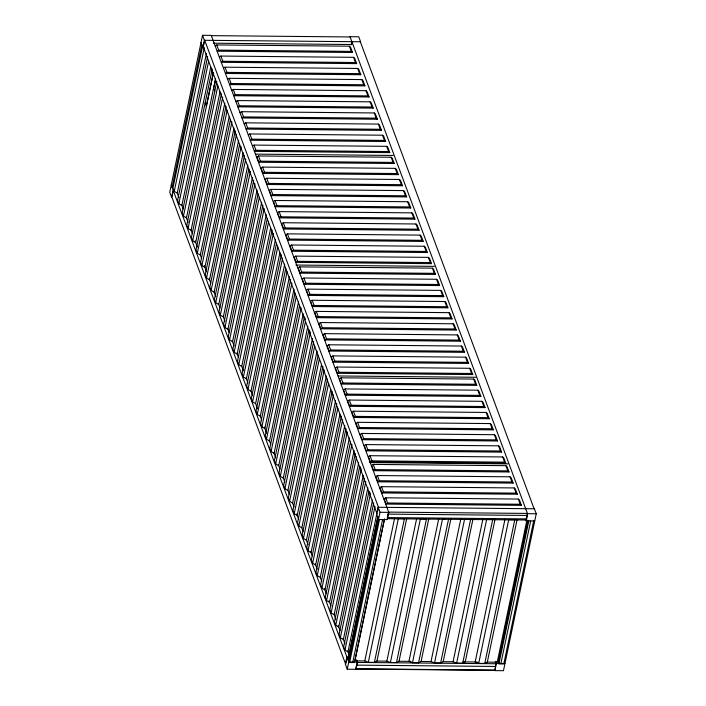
<?xml version="1.0" encoding="UTF-8"?>
<svg xmlns="http://www.w3.org/2000/svg" width="706" height="706" viewBox="0 0 706 706"><rect width="100%" height="100%" fill="white"/><g stroke="black" fill="none" stroke-linecap="round" stroke-linejoin="round"><path stroke-width="1.06" d="M376.669 514.515L378.522 519.51L387.25 519.59L388.759 512.362L211.262 35.379L202.534 35.3L169.749 192.244L171.611 197.23L173.12 190.002L171.258 185.016M172.105 187.293L201.872 44.805M172.979 187.955L202.781 45.308M202.534 35.3L204.396 40.295L202.887 47.514L201.025 42.528M206.39 53.656L177.259 193.091L174.25 191.37L204.272 47.646M207.617 56.612L177.585 200.336L178.856 203.752L181.866 205.481L210.767 67.114M178.856 203.752L208.658 61.095M212.224 68.994L182.201 212.718L183.463 216.133L186.472 217.863L215.604 78.428M183.463 216.133L213.494 72.409M216.83 81.375L186.808 225.099L188.07 228.515L191.079 230.244L219.99 91.877M188.07 228.515L217.872 85.858M221.437 93.757L191.414 237.49L192.685 240.896L195.686 242.626L224.817 103.191M192.685 240.896L222.708 97.172M226.044 106.138L196.021 249.871L197.292 253.277L200.292 255.007L229.203 116.64M197.292 253.277L227.094 110.621M230.43 119.596L200.628 262.253L201.898 265.659L204.908 267.389L234.03 127.954M201.898 265.659L231.921 121.935M235.257 130.901L205.234 274.634L206.505 278.04L209.514 279.77L238.637 140.335M206.505 278.04L236.528 134.316M239.643 144.359L209.841 287.015L211.112 290.422L214.121 292.152L243.252 152.717M211.112 290.422L241.134 146.698M244.479 155.673L214.447 299.397L215.718 302.803L218.728 304.533L247.859 165.098M215.718 302.803L245.741 159.079M248.856 169.122L219.054 311.778L220.325 315.185L223.334 316.915L252.466 177.48M220.325 315.185L250.356 171.461M253.692 180.436L223.661 324.16L224.932 327.566L227.941 329.296L257.072 189.861M224.932 327.566L254.963 183.842M258.078 193.885L228.276 336.541L229.538 339.948L232.548 341.678L261.679 202.243M229.538 339.948L259.34 197.301M262.906 205.199L232.883 348.923L234.145 352.329L237.154 354.059L266.286 214.624M234.145 352.329L264.176 208.605M267.292 218.648L237.49 361.304L238.76 364.711L241.761 366.44L270.672 228.082M238.76 364.711L268.562 222.063M272.119 229.962L242.096 373.686L243.367 377.092L246.376 378.822L275.499 239.387M243.367 377.092L273.39 233.368M276.505 243.411L246.703 386.067L247.974 389.474L250.983 391.203L279.885 252.845M247.974 389.474L277.776 246.826M281.332 254.725L251.31 398.449L252.58 401.864L255.59 403.585L257.487 408.695M252.58 401.864L282.603 258.131M255.59 403.585L284.721 264.15M285.798 268.386L255.996 411.042L257.266 414.448L260.276 416.178L289.407 276.743M257.266 414.448L287.068 271.801M290.634 279.7L260.602 423.423L261.873 426.83L264.882 428.56L294.014 289.125M261.873 426.83L291.896 283.106M295.011 293.149L265.209 435.805L266.48 439.211L269.489 440.941L298.62 301.506M266.48 439.211L296.282 296.564M351.244 44.787L351.888 41.689M299.618 305.53L269.816 448.186L271.086 451.593L274.096 453.323L303.227 313.888M271.086 451.593L301.118 307.869M307.834 326.269L278.702 465.704L275.693 463.983L305.495 321.327M308.84 330.302L279.038 472.949L280.3 476.365L283.309 478.086L312.44 338.651M280.3 476.365L310.331 332.632L309.378 330.081M313.667 341.607L283.644 485.331L284.906 488.746L287.916 490.467L289.442 494.562M284.906 488.746L314.708 346.09M287.916 490.467L317.047 351.032M318.132 355.268L288.33 497.924L289.592 501.331L292.602 503.06L321.512 364.702M289.592 501.331L319.394 358.683M322.96 366.582L292.937 510.306L294.208 513.721L297.208 515.442L326.34 376.007M294.208 513.721L324.23 369.988M327.566 378.963L297.544 522.687L298.815 526.102L301.824 527.823L330.726 389.465M298.815 526.102L328.617 383.446M332.173 391.345L302.15 535.069L303.421 538.484L306.43 540.205L335.553 400.77M303.421 538.484L333.444 394.751M336.78 403.726L306.757 547.45L308.028 550.865L311.037 552.586L339.939 414.228M308.028 550.865L337.83 408.209M341.395 416.108L311.364 559.832L312.634 563.247L315.644 564.968L344.775 425.533M312.634 563.247L342.657 419.523M346.002 428.489L315.97 572.213L317.241 575.628L320.25 577.349L321.768 581.444M317.241 575.628L347.264 431.904M320.25 577.349L349.382 437.914M350.458 442.159L320.656 584.806L321.927 588.222L324.936 589.942L354.068 450.507M321.927 588.222L351.95 444.489M355.295 453.464L325.263 597.188L326.534 600.603L329.543 602.324L358.674 462.889M326.534 600.603L356.556 456.87M359.672 466.922L329.87 609.569L331.14 612.985L334.15 614.705L363.281 475.27M331.14 612.985L361.172 469.261L360.219 466.701M364.508 478.227L334.485 621.951L335.747 625.366L338.756 627.087L367.888 487.652M335.747 625.366L365.779 481.642M368.894 491.685L339.092 634.332L340.354 637.747L343.363 639.477L372.494 500.033M340.354 637.747L370.385 494.023L369.432 491.464M373.721 502.99L343.698 646.714L344.969 650.129L347.97 651.859L378.178 507.287L534.389 508.77L536.251 513.756L503.466 670.7L494.738 670.621L496.247 663.393L495.506 661.398M344.969 650.129L374.992 506.405M345.878 663.287L347.061 657.621M377.675 511.065L378.469 507.287L204.687 40.295L203.302 46.905L377.083 513.897M347.908 659.713L377.675 517.233M348.526 658.027L362.416 591.531M362.866 589.378L378.107 516.448M356.733 660.084L357.483 662.078L355.974 669.306L347.246 669.217L380.031 512.282L378.178 507.287M379.51 519.422L349.611 662.528L354.483 662.572L384.373 519.466M352.815 662.034L382.581 519.545M384.541 518.822L355.003 660.234L356.804 660.251L356.671 660.869L364.79 660.948L368.32 662.307L374.401 662.36L376.942 661.063L386.862 661.151L390.4 662.51L396.481 662.572L399.022 661.266L410.963 661.381M356.857 664.32L357.254 662.431L356.548 660.542M387.673 516.818L387.276 518.707L526.049 520.022L526.447 518.133M388.265 513.994L388.662 512.106L527.426 513.421L527.038 515.301M364.79 660.948L394.592 518.292M368.32 662.307L398.352 518.583L404.423 518.636L374.401 662.36M376.942 661.063L406.744 518.407M386.862 661.151L416.664 518.504M390.4 662.51L420.423 518.786L426.503 518.848L396.481 662.572M399.022 661.266L428.824 518.619M438.744 518.707L408.942 661.363L412.472 662.722L418.552 662.784L421.094 661.478L431.013 661.575L434.552 662.934L440.623 662.987L443.174 661.69L453.084 661.778L456.623 663.146L462.704 663.199L465.245 661.893L495.047 519.245M412.472 662.722L442.494 518.998L445.539 519.025M418.552 662.784L448.575 519.06M421.094 661.478L450.896 518.822M431.013 661.575L460.815 518.919M434.552 662.934L464.574 519.21M440.623 662.987L470.655 519.263M443.174 661.69L472.976 519.034M453.084 661.778L482.886 519.131M456.623 663.146L486.646 519.413L492.726 519.475L462.704 663.199M504.966 519.334L475.164 661.99L478.703 663.349L484.775 663.411L487.325 662.104L495.435 662.184L495.568 661.566L498.568 662.043L497.368 661.584L526.914 520.172M478.703 663.349L508.726 519.625L514.806 519.687L484.775 663.411M487.325 662.104L517.127 519.457M495.427 666.579L496.018 663.746L495.321 661.857M204.396 40.295L360.607 41.769L358.754 36.783L350.026 36.694L527.523 513.677L526.014 520.904L534.742 520.984M505.064 628.366L505.505 626.213M510.676 601.468L511.126 599.315M514.948 581.02L515.848 576.714M520.569 554.122L521.019 551.968M524.84 533.674L525.741 529.376M498.401 661.593L527.947 520.181M498.568 662.043L528.114 520.631M528.812 520.834L498.913 663.94L503.784 663.984L533.683 520.878M500.916 663.437L530.683 520.949M352.506 52.482L351.35 51.388L218.684 50.126L217.13 51.194L352.506 52.482L350.538 47.178L349.417 46.19L216.742 44.937L215.154 45.899M356.645 63.611L355.489 62.516L222.822 61.254L221.269 62.322L356.645 63.611L354.677 58.307L353.556 57.318L220.89 56.056L219.301 57.018M360.792 74.73L359.628 73.645L226.961 72.383L225.408 73.45L360.792 74.73L358.816 69.435L357.695 68.447L225.029 67.185L223.44 68.147M364.931 85.858L363.775 84.764L231.1 83.511L229.556 84.579L364.931 85.858L362.955 80.563L361.843 79.575L229.168 78.313L227.579 79.275M369.07 96.987L367.914 95.892L235.239 94.639L233.695 95.707L369.07 96.987L367.102 91.692L365.982 90.703L233.307 89.441L231.718 90.403M373.209 108.115L372.053 107.021L239.387 105.768L237.834 106.835L373.209 108.115L371.241 102.811L370.12 101.832L237.454 100.57L235.866 101.532M377.357 119.243L376.192 118.149L243.526 116.896L241.973 117.964L377.357 119.243L375.38 113.94L374.259 112.951L241.593 111.698L240.005 112.66M381.496 130.372L380.331 129.277L247.665 128.024L246.12 129.092L381.496 130.372L379.519 125.068L378.398 124.079L245.732 122.826L244.144 123.788M385.635 141.5L384.479 140.406L251.804 139.153L250.259 140.22L385.635 141.5L383.658 136.196L382.546 135.208L249.871 133.955L248.283 134.917M389.774 152.628L388.618 151.534L255.943 150.281L254.398 151.349L389.774 152.628L387.806 147.325L386.685 146.336L254.01 145.083L252.421 146.045M258.846 162.23L260.39 161.162L393.065 162.415L394.222 163.51L258.846 162.23L256.869 156.926L258.458 155.964L391.133 157.226L392.254 158.215L394.222 163.51M262.985 173.358L264.538 172.29L397.204 173.544L398.36 174.638L262.985 173.358L261.017 168.054L262.606 167.093L395.272 168.355L396.393 169.334L398.36 174.638M267.124 184.487L268.677 183.419L401.343 184.672L402.508 185.766L267.124 184.487L265.156 179.183L266.744 178.221L399.411 179.474L400.531 180.462L402.508 185.766M271.272 195.615L272.816 194.547L405.482 195.8L406.647 196.895L271.272 195.615L269.295 190.311L270.883 189.349L403.55 190.602L404.67 191.591L406.647 196.895M275.411 206.743L276.955 205.675L409.63 206.929L410.786 208.023L275.411 206.743L273.434 201.439L275.022 200.478L407.697 201.731L408.809 202.719L410.786 208.023M279.55 217.872L281.094 216.804L413.769 218.057L414.925 219.151L279.55 217.872L277.573 212.568L279.161 211.606L411.836 212.859L412.957 213.847L414.925 219.151M283.688 229L285.242 227.932L417.908 229.185L419.064 230.28L283.688 229L281.72 223.696L283.309 222.734L415.975 223.987L417.096 224.976L419.064 230.28M287.827 240.119L289.381 239.052L422.047 240.314L423.212 241.408L287.827 240.119L285.859 234.824L287.448 233.862L420.114 235.116L421.235 236.104L423.212 241.408M291.975 251.248L293.519 250.18L426.195 251.442L427.351 252.536L291.975 251.248L289.998 245.953L291.587 244.991L424.253 246.244L425.374 247.232L427.351 252.536M296.114 262.376L297.658 261.308L430.333 262.57L431.49 263.665L296.114 262.376L294.137 257.081L295.726 256.119L428.401 257.372L429.522 258.361L431.49 263.665M300.121 273.151L301.674 272.084L434.34 273.337L435.496 274.431L300.121 273.151L298.144 267.848L299.732 266.886L432.407 268.139L433.528 269.127L435.496 274.431M304.26 284.28L305.813 283.212L438.479 284.465L439.635 285.559L304.26 284.28L302.292 278.976L303.88 278.014L436.546 279.267L437.667 280.256L439.635 285.559M308.398 295.408L309.952 294.34L442.618 295.593L443.783 296.688L308.398 295.408L306.43 290.104L308.019 289.142L440.685 290.395L441.806 291.384L443.783 296.688M312.546 306.536L314.091 305.46L446.766 306.722L447.922 307.816L312.546 306.536L310.569 301.233L312.158 300.271L444.824 301.524L445.945 302.512L447.922 307.816M316.685 317.656L318.23 316.588L450.905 317.85L452.061 318.944L316.685 317.656L314.708 312.361L316.297 311.399L448.972 312.652L450.093 313.64L452.061 318.944M320.824 328.784L322.377 327.716L455.043 328.978L456.2 330.073L320.824 328.784L318.856 323.489L320.436 322.527L453.111 323.78L454.232 324.769L456.2 330.073M324.963 339.913L326.516 338.845L459.182 340.107L460.347 341.201L324.963 339.913L322.995 334.609L324.584 333.647L457.25 334.909L458.37 335.897L460.347 341.201M329.111 351.041L330.655 349.973L463.321 351.235L464.486 352.329L329.111 351.041L327.134 345.737L328.722 344.775L461.389 346.037L462.509 347.025L464.486 352.329M333.25 362.169L334.794 361.101L467.469 362.354L468.625 363.449L333.25 362.169L331.273 356.865L332.861 355.903L465.536 357.165L466.648 358.154L468.625 363.449M337.389 373.297L338.933 372.23L471.608 373.483L472.764 374.577L337.389 373.297L335.412 367.994L337 367.032L469.675 368.294L470.796 369.282L472.764 374.577M341.395 384.064L342.948 382.996L475.615 384.258L476.771 385.352L341.395 384.064L339.427 378.769L341.016 377.807L473.682 379.06L474.803 380.049L476.771 385.352M345.534 395.192L347.087 394.125L479.753 395.386L480.918 396.481L345.534 395.192L343.566 389.897L345.155 388.935L477.821 390.189L478.942 391.177L480.918 396.481M349.682 406.321L351.226 405.253L483.892 406.515L485.057 407.609L349.682 406.321L347.705 401.026L349.293 400.055L481.96 401.317L483.08 402.305L485.057 407.609M353.821 417.449L355.365 416.381L488.04 417.643L489.196 418.737L353.821 417.449L351.844 412.145L353.432 411.183L486.107 412.445L487.219 413.434L489.196 418.737M357.96 428.577L359.504 427.509L492.179 428.771L493.335 429.857L357.96 428.577L355.983 423.273L357.571 422.312L490.246 423.574L491.367 424.562L493.335 429.857M362.099 439.706L363.652 438.638L496.318 439.891L497.474 440.985L362.099 439.706L360.131 434.402L361.719 433.44L494.385 434.702L495.506 435.69L497.474 440.985M366.237 450.834L367.791 449.766L500.457 451.019L501.622 452.114L366.237 450.834L364.27 445.53L365.858 444.568L498.524 445.83L499.645 446.81L501.622 452.114M370.385 461.962L371.93 460.894L504.605 462.148L505.761 463.242L370.385 461.962L368.408 456.658L369.997 455.697L502.663 456.95L503.784 457.938L505.761 463.242M373.624 470.681L375.177 469.614L507.843 470.876L509.008 471.97L373.624 470.681L371.656 465.386L373.245 464.416L505.911 465.678L507.032 466.666L509.008 471.97M377.772 481.81L379.316 480.742L511.991 482.004L513.147 483.098L377.772 481.81L375.795 476.506L377.383 475.544L510.05 476.806L511.17 477.794L513.147 483.098M381.911 492.938L383.455 491.87L516.13 493.132L517.286 494.218L381.911 492.938L379.934 487.634L381.522 486.672L514.197 487.934L515.318 488.923L517.286 494.218M386.05 504.066L387.603 502.999L520.269 504.252L521.425 505.346L386.05 504.066L384.082 498.763L385.661 497.801L518.336 499.063L519.457 500.051L521.425 505.346M211.359 35.644L350.123 36.959M213.344 43.207L351.853 44.522M255.713 154.137L393.127 155.444M295.893 265.05L434.402 266.356M338.271 375.971L475.685 377.278M369.397 462.58L507.914 463.895M384.082 498.763L386.279 498.789M380.031 512.282L388.759 512.362M527.523 513.677L536.251 513.756M349.082 657.021L346.902 657.004L345.393 664.231L347.246 669.217M463.224 661.875L477.194 662.007M357.483 662.078L348.755 661.99L173.279 190.629L171.902 197.23L345.675 664.231M496.247 663.393L504.975 663.472M357.254 662.431L496.018 663.746M355.877 669.041L494.641 670.356M360.325 41.769L534.098 508.77M391.133 157.226L393.065 162.415M395.272 168.355L397.204 173.544M399.411 179.474L401.343 184.672M403.55 190.602L405.482 195.8M407.697 201.731L409.63 206.929M411.836 212.859L413.769 218.057M415.975 223.987L417.908 229.185M420.114 235.116L422.047 240.314M424.253 246.244L426.195 251.442M428.401 257.372L430.333 262.57M432.407 268.139L434.34 273.337M436.546 279.267L438.479 284.465M440.685 290.395L442.618 295.593M444.824 301.524L446.766 306.722M448.972 312.652L450.905 317.85M453.111 323.78L455.043 328.978M457.25 334.909L459.182 340.107M461.389 346.037L463.321 351.235M465.536 357.165L467.469 362.354M469.675 368.294L471.608 373.483M473.682 379.06L475.615 384.258M477.821 390.189L479.753 395.386M481.96 401.317L483.892 406.515M486.107 412.445L488.04 417.643M490.246 423.574L492.179 428.771M494.385 434.702L496.318 439.891M498.524 445.83L500.457 451.019M502.663 456.95L504.605 462.148M505.911 465.678L507.843 470.876M510.05 476.806L511.991 482.004M514.197 487.934L516.13 493.132M518.336 499.063L520.269 504.252M349.417 46.19L351.35 51.388M353.556 57.318L355.489 62.516M357.695 68.447L359.628 73.645M361.843 79.575L363.775 84.764M365.982 90.703L367.914 95.892M370.12 101.832L372.053 107.021M374.259 112.951L376.192 118.149M378.398 124.079L380.331 129.277M382.546 135.208L384.479 140.406M386.685 146.336L388.618 151.534M498.092 661.725L498.639 663.199M258.458 155.964L260.39 161.162M262.606 167.093L264.538 172.29M266.744 178.221L268.677 183.419M270.883 189.349L272.816 194.547M275.022 200.478L276.955 205.675M279.161 211.606L281.094 216.804M283.309 222.734L285.242 227.932M287.448 233.862L289.381 239.052M291.587 244.991L293.519 250.18M295.726 256.119L297.658 261.308M299.732 266.886L301.674 272.084M303.88 278.014L305.813 283.212M308.019 289.142L309.952 294.34M312.158 300.271L314.091 305.46M316.297 311.399L318.23 316.588M320.436 322.527L322.377 327.716M324.584 333.647L326.516 338.845M328.722 344.775L330.655 349.973M332.861 355.903L334.794 361.101M337 367.032L338.933 372.23M341.016 377.807L342.948 382.996M345.155 388.935L347.087 394.125M349.293 400.055L351.226 405.253M353.432 411.183L355.365 416.381M357.571 422.312L359.504 427.509M361.719 433.44L363.652 438.638M365.858 444.568L367.791 449.766M369.997 455.697L371.93 460.894M373.245 464.416L375.177 469.614M377.383 475.544L379.316 480.742M381.522 486.672L383.455 491.87M385.661 497.801L387.603 502.999M216.742 44.937L218.684 50.126M220.89 56.056L222.822 61.254M225.029 67.185L226.961 72.383M229.168 78.313L231.1 83.511M233.307 89.441L235.239 94.639M237.454 100.57L239.387 105.768M241.593 111.698L243.526 116.896M245.732 122.826L247.665 128.024M249.871 133.955L251.804 139.153M254.01 145.083L255.943 150.281M305.407 319.403L304.454 316.844L274.422 460.568L275.693 463.983M211.888 70.441L213.115 73.742L206.337 106.174L205.111 102.873M216.433 83.484L215.304 80.458L213.697 88.162L214.827 91.189M177.021 192.456L178.936 197.601M181.619 204.811L183.154 208.932M186.216 217.174L188.131 222.319M190.814 229.529L192.35 233.651M195.032 240.861L197.336 247.038M200.019 254.248L201.545 258.37M204.228 265.58L206.531 271.757M209.214 278.967L210.75 283.088M213.812 291.331L215.727 296.476M218.41 303.686L219.945 307.807M223.008 316.041L224.932 321.195M227.606 328.405L229.141 332.526M232.212 340.76L234.127 345.914M236.81 353.124L238.337 357.245M241.408 365.479L243.323 370.632M246.006 377.842L247.921 382.987M250.992 391.23L252.519 395.351M260.152 415.852L261.67 419.938M264.335 427.095L266.621 433.228M269.277 440.385L270.804 444.471M273.849 452.652L275.746 457.762M278.411 464.919L279.929 469.005M282.974 477.185L284.88 482.295M292.487 502.734L294.005 506.829M296.67 513.977L298.567 519.087M301.612 527.267L303.13 531.353M306.175 539.534L308.081 544.644M310.737 551.801L312.264 555.887M315.308 564.068L317.206 569.177M324.433 588.592L326.34 593.711M328.996 600.859L330.902 605.969M333.938 614.149L335.844 619.259M338.13 625.392L340.027 630.502M343.072 638.683L344.969 643.793M347.634 650.941L349.152 655.036M173.297 188.811L174.25 191.37M356.512 665.131L355.753 668.785L494.985 670.109L495.744 666.455L356.512 665.131M388.062 514.118L387.338 517.586L526.57 518.901L527.294 515.433L388.062 514.118"/></g></svg>
